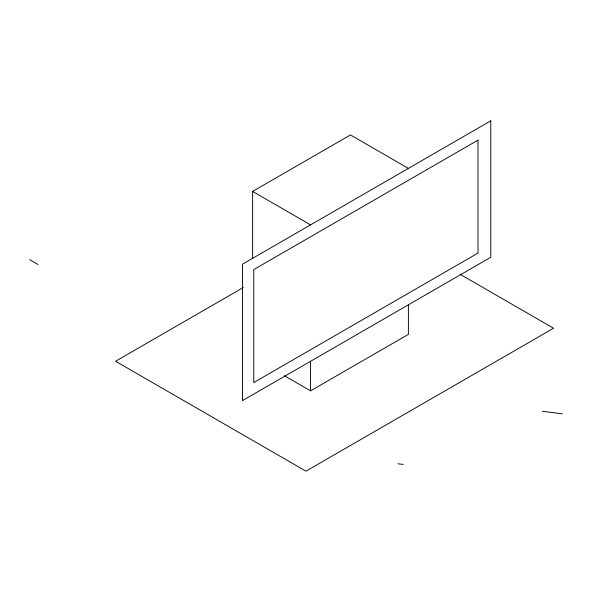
<?xml version="1.0" encoding="UTF-8"?>
<svg xmlns="http://www.w3.org/2000/svg" width="592" height="592" viewBox="0 0 592 592"><rect width="100%" height="100%" fill="white"/><g stroke="black" fill="none" stroke-linecap="round" stroke-linejoin="round"><path stroke-width="0.89" d="M252.629 258.726L252.629 191.423L350.449 134.939L408.399 168.394M243.356 287.475L115.573 361.253L305.96 471.165L553.535 328.234L459.94 274.192M284.375 375.72L310.571 390.838L408.399 334.362L408.399 304.821M542.427 411.262L562.4 413.838M397.935 463.758L403.196 464.439M252.629 191.423L310.571 224.871M29.6 259.629L38.043 264.498M310.571 361.298L310.571 390.838M490.775 120.835L242.446 264.202L242.446 400.629L490.775 257.254L490.775 120.835M478.01 140.119L253.761 269.582L253.761 382.543L478.01 253.08L478.01 140.119"/></g></svg>
